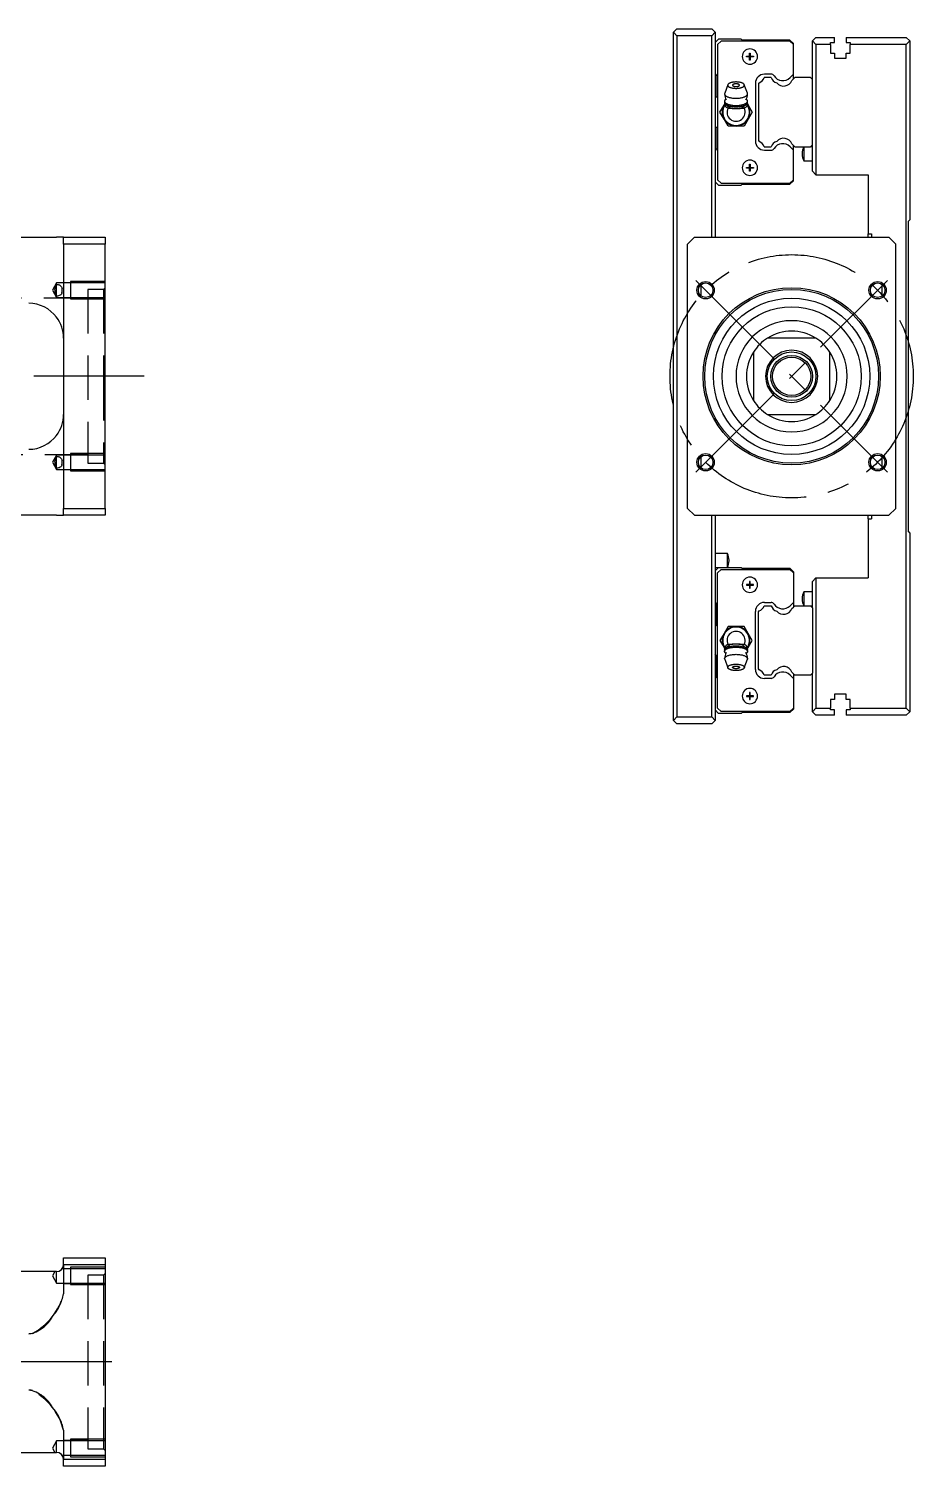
# Model space of a CAD drawing. Extents: x -13 to 750, y -349 to 120.
# Drawn here: x 495.5 to 750, y -313.6 to 100 of the extents above; entities that cross this region are included whole.
import ezdxf

# ---------------------------------------------------------------- set-up
doc = ezdxf.new("R2010")
doc.units = 0
doc.linetypes.add('CENTER', pattern=[50.8, 31.75, -6.35, 6.35, -6.35])
doc.linetypes.add('DASHED', pattern=[19.05, 12.7, -6.35])
doc.layers.get('0').update_dxf_attribs({"linetype": 'CONTINUOUS'})
doc.layers.add('CENTER', color=1, linetype='CENTER')

msp = doc.modelspace()

# ---------------------------------------------------------------- linework, layer by layer
at = {"color": 7, "linetype": 'CONTINUOUS'}
for p, q in [((682.05, 100), (681.05, 99)), ((682.05, 100), (692.05, 100)), ((693.05, 99), (692.05, 100)), ((681.05, 99), (682.05, 98)), ((681.05, -99), (681.05, 99)), ((692.05, 98), (682.05, 98)), ((682.05, 98), (682.05, -98)), ((692.05, 98), (693.05, 99)), ((692.05, 40), (692.05, 98)), ((693.05, 99), (693.05, 40)), ((694.05, 97), (693.05, 96)), ((694.75, 96.45), (693.75, 95.45)), ((693.75, 95.45), (693.75, 56.55)), ((700.55, 97), (694.05, 97)), ((714.55, 96.45), (694.75, 96.45)), ((700.8, 96.75), (700.55, 97)), ((714.55, 96.75), (700.8, 96.75)), ((715.55, 95.75), (714.55, 96.75)), ((715.55, 95.45), (714.55, 96.45)), ((715.55, 95.45), (715.55, 95.75)), ((715.55, 86.92), (715.55, 95.45)), ((721.05, 96.5), (722.05, 97.5)), ((721.05, 85.4), (721.05, 96.5)), ((722.05, 95.5), (721.05, 96.5)), ((722.05, 97.5), (727.35, 97.5)), ((726.2, 95.5), (722.05, 95.5)), ((722.05, 95.5), (722.05, 58)), ((726.2, 96), (727.35, 96)), ((726.2, 95.5), (726.2, 96)), ((726.2, 95.5), (726.2, 93)), ((727.35, 96), (727.35, 97.5)), ((730.75, 97.5), (748.05, 97.5)), ((730.75, 97.5), (730.75, 96)), ((730.75, 96), (731.9, 96)), ((731.9, 96), (731.9, 95.5)), ((731.9, 93), (731.9, 95.5)), ((748.05, 95.5), (731.9, 95.5)), ((748.05, 97.5), (749.05, 96.5)), ((749.05, 96.5), (748.05, 95.5)), ((748.05, -95.5), (748.05, 95.5)), ((749.05, 96.5), (749.05, 45)), ((702.05, 91.9), (702.05, 92.1)), ((702.05, 92.1), (702.95, 92.1)), ((702.95, 91.9), (702.05, 91.9)), ((702.95, 92.1), (702.95, 93)), ((702.95, 93), (703.15, 93)), ((702.95, 92.1), (703.05, 92)), ((702.95, 91.9), (703.05, 92)), ((702.95, 91), (702.95, 91.9)), ((703.15, 91), (702.95, 91)), ((703.15, 92.1), (703.05, 92)), ((703.15, 91.9), (703.05, 92)), ((703.15, 93), (703.15, 92.1)), ((703.15, 92.1), (704.05, 92.1)), ((704.05, 91.9), (703.15, 91.9)), ((703.15, 91.9), (703.15, 91)), ((704.05, 92.1), (704.05, 91.9)), ((726.2, 93), (727.35, 93)), ((727.35, 93), (727.35, 91.5)), ((727.35, 91.5), (730.75, 91.5)), ((730.75, 93), (731.9, 93)), ((730.75, 91.5), (730.75, 93)), ((693.05, 87), (693.55, 86.5)), ((709.13, 86.93), (707.22, 86.93)), ((715.55, 86.92), (714.59, 85.95)), ((715.55, 85.6), (715.55, 86.92)), ((693.55, 86.5), (693.55, 80.5)), ((696.67, 83.89), (695.78, 81.44)), ((696.67, 83.89), (696.65, 83.81)), ((696.65, 83.81), (696.65, 83.73)), ((696.65, 83.73), (696.67, 83.65)), ((696.7, 83.95), (696.67, 83.89)), ((696.67, 83.65), (696.7, 83.58)), ((696.74, 84.02), (696.7, 83.95)), ((696.7, 83.58), (696.75, 83.5)), ((696.8, 84.08), (696.74, 84.02)), ((696.75, 83.5), (696.82, 83.42)), ((696.86, 84.14), (696.8, 84.08)), ((696.82, 83.42), (696.9, 83.35)), ((696.94, 84.2), (696.86, 84.14)), ((696.9, 83.35), (697, 83.28)), ((697.03, 84.25), (696.94, 84.2)), ((697, 83.28), (697.11, 83.22)), ((697.12, 84.31), (697.03, 84.25)), ((697.11, 83.22), (697.24, 83.16)), ((697.23, 84.36), (697.12, 84.31)), ((697.35, 84.41), (697.23, 84.36)), ((697.24, 83.16), (697.38, 83.1)), ((697.47, 84.45), (697.35, 84.41)), ((697.38, 83.1), (697.53, 83.05)), ((697.61, 84.49), (697.47, 84.45)), ((697.53, 83.05), (697.7, 83)), ((697.75, 84.53), (697.61, 84.49)), ((697.7, 83), (697.87, 82.96)), ((697.9, 84.57), (697.75, 84.53)), ((697.87, 82.96), (698.06, 82.92)), ((698.05, 84.6), (697.9, 84.57)), ((698.21, 84.62), (698.05, 84.6)), ((698.07, 83.83), (698.05, 83.79)), ((698.05, 83.79), (698.05, 83.76)), ((698.05, 83.76), (698.05, 83.73)), ((698.05, 83.73), (698.07, 83.69)), ((698.06, 82.92), (698.25, 82.9)), ((698.08, 83.86), (698.07, 83.83)), ((698.07, 83.69), (698.08, 83.66)), ((698.11, 83.89), (698.08, 83.86)), ((698.08, 83.66), (698.11, 83.63)), ((698.14, 83.92), (698.11, 83.89)), ((698.11, 83.63), (698.14, 83.6)), ((698.18, 83.95), (698.14, 83.92)), ((698.14, 83.6), (698.18, 83.57)), ((698.23, 83.98), (698.18, 83.95)), ((698.18, 83.57), (698.23, 83.54)), ((698.37, 84.64), (698.21, 84.62)), ((698.28, 84.01), (698.23, 83.98)), ((698.23, 83.54), (698.28, 83.51)), ((698.25, 82.9), (698.44, 82.87)), ((698.34, 84.03), (698.28, 84.01)), ((698.28, 83.51), (698.34, 83.49)), ((698.41, 84.05), (698.34, 84.03)), ((698.34, 83.49), (698.41, 83.47)), ((698.54, 84.66), (698.37, 84.64)), ((698.48, 84.07), (698.41, 84.05)), ((698.41, 83.47), (698.48, 83.45)), ((698.44, 82.87), (698.64, 82.86)), ((698.55, 84.09), (698.48, 84.07)), ((698.48, 83.45), (698.55, 83.43)), ((698.71, 84.67), (698.54, 84.66)), ((698.63, 84.11), (698.55, 84.09)), ((698.55, 83.43), (698.63, 83.41)), ((698.71, 84.12), (698.63, 84.11)), ((698.63, 83.41), (698.71, 83.4)), ((698.64, 82.86), (698.85, 82.85)), ((698.88, 84.68), (698.71, 84.67)), ((698.79, 84.13), (698.71, 84.12)), ((698.71, 83.4), (698.79, 83.39)), ((698.88, 84.14), (698.79, 84.13)), ((698.79, 83.39), (698.88, 83.38)), ((698.85, 82.85), (699.05, 82.84)), ((699.05, 84.68), (698.88, 84.68)), ((698.96, 84.14), (698.88, 84.14)), ((698.88, 83.38), (698.96, 83.38)), ((699.05, 84.14), (698.96, 84.14)), ((698.96, 83.38), (699.05, 83.38)), ((699.22, 84.68), (699.05, 84.68)), ((699.14, 84.14), (699.05, 84.14)), ((699.05, 83.38), (699.14, 83.38)), ((699.05, 82.84), (699.25, 82.85)), ((699.22, 84.14), (699.14, 84.14)), ((699.14, 83.38), (699.22, 83.38)), ((699.39, 84.67), (699.22, 84.68)), ((699.31, 84.13), (699.22, 84.14)), ((699.22, 83.38), (699.31, 83.39)), ((699.25, 82.85), (699.46, 82.86)), ((699.39, 84.12), (699.31, 84.13)), ((699.31, 83.39), (699.39, 83.4)), ((699.56, 84.66), (699.39, 84.67)), ((699.47, 84.11), (699.39, 84.12)), ((699.39, 83.4), (699.47, 83.41)), ((699.46, 82.86), (699.66, 82.87)), ((699.55, 84.09), (699.47, 84.11)), ((699.47, 83.41), (699.55, 83.43)), ((699.62, 84.07), (699.55, 84.09)), ((699.55, 83.43), (699.62, 83.45)), ((699.73, 84.64), (699.56, 84.66)), ((699.69, 84.05), (699.62, 84.07)), ((699.62, 83.45), (699.69, 83.47)), ((699.66, 82.87), (699.85, 82.9)), ((699.76, 84.03), (699.69, 84.05)), ((699.69, 83.47), (699.76, 83.49)), ((699.89, 84.62), (699.73, 84.64)), ((699.82, 84.01), (699.76, 84.03)), ((699.76, 83.49), (699.82, 83.51)), ((699.87, 83.98), (699.82, 84.01)), ((699.82, 83.51), (699.87, 83.54)), ((699.85, 82.9), (700.04, 82.92)), ((699.92, 83.95), (699.87, 83.98)), ((699.87, 83.54), (699.92, 83.57)), ((700.05, 84.6), (699.89, 84.62)), ((699.96, 83.92), (699.92, 83.95)), ((699.92, 83.57), (699.96, 83.6)), ((699.99, 83.89), (699.96, 83.92)), ((699.96, 83.6), (699.99, 83.63)), ((700.02, 83.86), (699.99, 83.89)), ((699.99, 83.63), (700.02, 83.66)), ((700.03, 83.83), (700.02, 83.86)), ((700.02, 83.66), (700.03, 83.69)), ((700.05, 83.79), (700.03, 83.83)), ((700.03, 83.69), (700.05, 83.73)), ((700.04, 82.92), (700.23, 82.96)), ((700.2, 84.57), (700.05, 84.6)), ((700.05, 83.76), (700.05, 83.79)), ((700.05, 83.73), (700.05, 83.76)), ((700.35, 84.53), (700.2, 84.57)), ((700.23, 82.96), (700.4, 83)), ((700.49, 84.49), (700.35, 84.53)), ((700.4, 83), (700.57, 83.05)), ((700.63, 84.45), (700.49, 84.49)), ((700.57, 83.05), (700.72, 83.1)), ((700.75, 84.41), (700.63, 84.45)), ((700.72, 83.1), (700.86, 83.16)), ((700.87, 84.36), (700.75, 84.41)), ((700.86, 83.16), (700.99, 83.22)), ((700.98, 84.31), (700.87, 84.36)), ((701.07, 84.25), (700.98, 84.31)), ((700.99, 83.22), (701.1, 83.28)), ((701.16, 84.2), (701.07, 84.25)), ((701.1, 83.28), (701.2, 83.35)), ((701.24, 84.14), (701.16, 84.2)), ((701.2, 83.35), (701.28, 83.42)), ((701.3, 84.08), (701.24, 84.14)), ((701.28, 83.42), (701.35, 83.5)), ((701.36, 84.02), (701.3, 84.08)), ((701.35, 83.5), (701.4, 83.58)), ((701.4, 83.95), (701.36, 84.02)), ((701.43, 83.89), (701.4, 83.95)), ((701.4, 83.58), (701.43, 83.65)), ((701.45, 83.81), (701.43, 83.89)), ((702.32, 81.44), (701.43, 83.89)), ((701.43, 83.65), (701.45, 83.73)), ((701.45, 83.73), (701.45, 83.81)), ((704.62, 84.33), (704.62, 67.67)), ((705.71, 84.48), (705.55, 84.2)), ((705.55, 84.2), (705.55, 67.8)), ((709.19, 86), (707.11, 86)), ((715.95, 86), (715.1, 85.15)), ((720.45, 86), (715.95, 86)), ((721.05, 85.4), (720.45, 86)), ((721.05, 66.6), (721.05, 85.4)), ((693.55, 80.5), (693.05, 80)), ((695.78, 81.44), (695.75, 81.27)), ((695.75, 81.27), (695.76, 81.17)), ((695.77, 79.33), (695.75, 79.26)), ((695.75, 79.26), (695.75, 79.19)), ((695.75, 79.19), (695.76, 79.09)), ((695.75, 79.19), (695.75, 78.82)), ((695.75, 78.82), (695.75, 78.75)), ((695.75, 78.75), (695.77, 78.69)), ((695.76, 81.17), (695.79, 81.07)), ((695.76, 79.09), (695.79, 78.99)), ((695.79, 79.39), (695.77, 79.33)), ((695.77, 78.69), (695.79, 78.62)), ((695.79, 81.07), (695.84, 80.97)), ((695.82, 79.46), (695.79, 79.39)), ((695.79, 78.99), (695.84, 78.9)), ((695.79, 78.62), (695.82, 78.55)), ((695.87, 79.52), (695.82, 79.46)), ((695.84, 80.97), (695.91, 80.88)), ((695.84, 78.9), (695.91, 78.8)), ((695.92, 79.59), (695.87, 79.52)), ((695.91, 80.88), (696, 80.78)), ((695.91, 78.8), (696, 78.71)), ((695.98, 79.65), (695.92, 79.59)), ((696.05, 79.71), (695.98, 79.65)), ((696, 80.78), (696.11, 80.69)), ((696, 78.71), (696.11, 78.62)), ((696.11, 79.77), (696.05, 79.71)), ((696.11, 80.69), (696.24, 80.61)), ((696.11, 78.62), (696.24, 78.53)), ((696.24, 80.61), (696.38, 80.52)), ((696.38, 80.52), (696.54, 80.45)), ((696.54, 80.45), (696.72, 80.37)), ((696.72, 80.37), (696.91, 80.31)), ((696.91, 80.31), (697.11, 80.24)), ((697.11, 80.24), (697.33, 80.19)), ((697.33, 80.19), (697.55, 80.14)), ((697.55, 80.14), (697.79, 80.1)), ((697.79, 80.1), (698.03, 80.07)), ((698.03, 80.07), (698.28, 80.04)), ((698.28, 80.04), (698.53, 80.02)), ((698.53, 80.02), (698.79, 80.01)), ((698.79, 80.01), (699.05, 80)), ((699.05, 80), (699.31, 80.01)), ((699.31, 80.01), (699.57, 80.02)), ((699.57, 80.02), (699.82, 80.04)), ((699.82, 80.04), (700.07, 80.07)), ((700.07, 80.07), (700.31, 80.1)), ((700.31, 80.1), (700.55, 80.14)), ((700.55, 80.14), (700.77, 80.19)), ((700.77, 80.19), (700.99, 80.24)), ((700.99, 80.24), (701.19, 80.31)), ((701.19, 80.31), (701.38, 80.37)), ((701.38, 80.37), (701.56, 80.45)), ((701.56, 80.45), (701.72, 80.52)), ((701.72, 80.52), (701.86, 80.61)), ((701.86, 80.61), (701.99, 80.69)), ((701.86, 78.53), (701.99, 78.62)), ((701.99, 80.69), (702.1, 80.78)), ((702.05, 79.71), (701.99, 79.77)), ((701.99, 78.62), (702.1, 78.71)), ((702.12, 79.65), (702.05, 79.71)), ((702.1, 80.78), (702.19, 80.88)), ((702.1, 78.71), (702.19, 78.8)), ((702.18, 79.59), (702.12, 79.65)), ((702.23, 79.52), (702.18, 79.59)), ((702.19, 80.88), (702.26, 80.97)), ((702.19, 78.8), (702.26, 78.9)), ((702.28, 79.46), (702.23, 79.52)), ((702.26, 80.97), (702.31, 81.07)), ((702.26, 78.9), (702.31, 78.99)), ((702.31, 79.39), (702.28, 79.46)), ((702.28, 78.55), (702.31, 78.62)), ((702.31, 81.07), (702.34, 81.17)), ((702.33, 79.33), (702.31, 79.39)), ((702.31, 78.99), (702.34, 79.09)), ((702.31, 78.62), (702.33, 78.69)), ((702.35, 81.27), (702.32, 81.44)), ((702.35, 79.26), (702.33, 79.33)), ((702.33, 78.69), (702.35, 78.75)), ((702.34, 81.17), (702.35, 81.27)), ((702.34, 79.09), (702.35, 79.19)), ((702.35, 79.19), (702.35, 79.26)), ((702.35, 78.82), (702.35, 79.19)), ((702.35, 78.75), (702.35, 78.82)), ((694.43, 76), (695.59, 78)), ((695.59, 74), (694.43, 76)), ((695.59, 78), (695.87, 78.49)), ((695.82, 78.55), (695.87, 78.49)), ((695.87, 78.49), (695.92, 78.42)), ((695.92, 78.42), (695.98, 78.36)), ((695.96, 77.98), (695.97, 78.05)), ((695.96, 77.91), (695.96, 77.98)), ((695.97, 77.84), (695.96, 77.91)), ((695.97, 78.05), (695.99, 78.12)), ((695.98, 77.78), (695.97, 77.84)), ((695.98, 78.36), (696.05, 78.3)), ((695.99, 77.72), (695.98, 77.78)), ((695.99, 78.12), (696.01, 78.2)), ((696.02, 77.66), (695.99, 77.72)), ((696.01, 78.2), (696.04, 78.27)), ((696.05, 77.61), (696.02, 77.66)), ((696.04, 78.27), (696.05, 78.29)), ((696.05, 78.3), (696.17, 78.21)), ((696.05, 78.3), (697.04, 77.46)), ((696.08, 77.55), (696.05, 77.61)), ((696.13, 77.5), (696.08, 77.55)), ((696.17, 77.46), (696.13, 77.5)), ((696.17, 78.21), (696.31, 78.12)), ((696.23, 77.41), (696.17, 77.46)), ((696.29, 77.36), (696.23, 77.41)), ((696.24, 78.53), (696.38, 78.45)), ((696.37, 77.32), (696.29, 77.36)), ((696.31, 78.12), (696.47, 78.03)), ((696.45, 77.28), (696.37, 77.32)), ((696.38, 78.45), (696.54, 78.37)), ((696.54, 77.24), (696.45, 77.28)), ((696.47, 78.03), (696.64, 77.96)), ((696.54, 78.37), (696.72, 78.3)), ((696.64, 77.21), (696.54, 77.24)), ((696.64, 77.96), (696.84, 77.88)), ((696.73, 77.18), (696.64, 77.21)), ((696.72, 78.3), (696.91, 78.23)), ((696.84, 77.88), (697.04, 77.82)), ((696.91, 78.23), (697.11, 78.17)), ((697.04, 77.82), (697.26, 77.76)), ((697.21, 77.35), (697.04, 77.46)), ((697.11, 78.17), (697.33, 78.11)), ((697.41, 77.27), (697.21, 77.35)), ((697.26, 77.76), (697.5, 77.71)), ((697.33, 78.11), (697.55, 78.07)), ((697.5, 77.71), (697.74, 77.66)), ((697.55, 78.07), (697.79, 78.02)), ((697.74, 77.66), (697.99, 77.63)), ((697.79, 78.02), (698.03, 77.99)), ((697.99, 77.63), (698.25, 77.6)), ((698.03, 77.99), (698.28, 77.96)), ((698.25, 77.6), (698.51, 77.58)), ((698.28, 77.96), (698.53, 77.94)), ((698.51, 77.58), (698.78, 77.56)), ((698.53, 77.94), (698.79, 77.93)), ((698.78, 77.56), (699.05, 77.56)), ((698.79, 77.93), (699.05, 77.93)), ((699.05, 77.93), (699.31, 77.93)), ((699.05, 77.56), (699.32, 77.56)), ((699.31, 77.93), (699.57, 77.94)), ((699.32, 77.56), (699.59, 77.58)), ((699.57, 77.94), (699.82, 77.96)), ((699.59, 77.58), (699.85, 77.6)), ((699.82, 77.96), (700.07, 77.99)), ((699.85, 77.6), (700.11, 77.63)), ((700.07, 77.99), (700.31, 78.02)), ((700.11, 77.63), (700.36, 77.66)), ((700.31, 78.02), (700.55, 78.07)), ((700.36, 77.66), (700.6, 77.71)), ((700.55, 78.07), (700.77, 78.11)), ((700.6, 77.71), (700.84, 77.76)), ((700.83, 77.32), (700.62, 77.25)), ((700.77, 78.11), (700.99, 78.17)), ((701.06, 77.46), (700.83, 77.32)), ((700.84, 77.76), (701.06, 77.82)), ((700.99, 78.17), (701.19, 78.23)), ((701.06, 77.46), (702.05, 78.3)), ((701.06, 77.82), (701.26, 77.88)), ((701.19, 78.23), (701.38, 78.3)), ((701.26, 77.88), (701.46, 77.96)), ((701.46, 77.21), (701.37, 77.18)), ((701.38, 78.3), (701.56, 78.37)), ((701.46, 77.96), (701.63, 78.03)), ((701.56, 77.24), (701.46, 77.21)), ((701.56, 78.37), (701.72, 78.45)), ((701.65, 77.28), (701.56, 77.24)), ((701.63, 78.03), (701.79, 78.12)), ((701.73, 77.32), (701.65, 77.28)), ((701.72, 78.45), (701.86, 78.53)), ((701.8, 77.36), (701.73, 77.32)), ((701.79, 78.12), (701.93, 78.21)), ((701.87, 77.41), (701.8, 77.36)), ((701.93, 77.46), (701.87, 77.41)), ((701.93, 78.21), (702.05, 78.3)), ((701.97, 77.5), (701.93, 77.46)), ((702.02, 77.55), (701.97, 77.5)), ((702.05, 77.61), (702.02, 77.55)), ((702.05, 78.3), (702.12, 78.36)), ((702.05, 78.29), (702.06, 78.27)), ((702.08, 77.66), (702.05, 77.61)), ((702.06, 78.27), (702.09, 78.2)), ((702.11, 77.72), (702.08, 77.66)), ((702.09, 78.2), (702.11, 78.12)), ((702.11, 78.12), (702.13, 78.05)), ((702.12, 77.78), (702.11, 77.72)), ((702.12, 78.36), (702.18, 78.42)), ((702.13, 77.84), (702.12, 77.78)), ((702.13, 78.05), (702.14, 77.98)), ((702.14, 77.91), (702.13, 77.84)), ((702.14, 77.98), (702.14, 77.91)), ((702.18, 78.42), (702.23, 78.49)), ((702.23, 78.49), (702.28, 78.55)), ((702.23, 78.49), (702.51, 78)), ((702.51, 78), (703.67, 76)), ((703.67, 76), (702.51, 74)), ((693.05, 72), (693.55, 71.5)), ((693.55, 71.5), (693.55, 65.5)), ((696.74, 72), (695.59, 74)), ((699.05, 72), (696.74, 72)), ((701.36, 72), (699.05, 72)), ((702.51, 74), (701.36, 72)), ((705.55, 67.8), (705.71, 67.52)), ((715.1, 66.85), (715.55, 66.4)), ((715.55, 66.4), (715.95, 66)), ((715.55, 65.08), (715.55, 66.4)), ((720.45, 66), (721.05, 66.6)), ((721.05, 59), (721.05, 66.6)), ((693.55, 65.5), (693.05, 65)), ((707.11, 66), (709.19, 66)), ((707.22, 65.07), (709.13, 65.07)), ((714.59, 66.05), (715.55, 65.08)), ((715.55, 56.55), (715.55, 65.08)), ((715.95, 66), (720.45, 66)), ((718.05, 64.06), (718.05, 63.94)), ((718.55, 66), (718.55, 62)), ((721.05, 66), (720.45, 66)), ((702.05, 59.9), (702.05, 60.1)), ((702.05, 60.1), (702.95, 60.1)), ((702.95, 59.9), (702.05, 59.9)), ((702.95, 60.1), (702.95, 61)), ((702.95, 61), (703.15, 61)), ((702.95, 60.1), (703.05, 60)), ((702.95, 59.9), (703.05, 60)), ((702.95, 59), (702.95, 59.9)), ((703.15, 59), (702.95, 59)), ((703.15, 60.1), (703.05, 60)), ((703.15, 59.9), (703.05, 60)), ((703.15, 61), (703.15, 60.1)), ((703.15, 60.1), (704.05, 60.1)), ((703.15, 59.9), (703.15, 59)), ((704.05, 59.9), (703.15, 59.9)), ((704.05, 60.1), (704.05, 59.9)), ((718.55, 62), (721.05, 62)), ((721.05, 59), (722.05, 58)), ((722.05, 58), (737.05, 58)), ((737.05, 58), (737.05, 41)), ((693.05, 56), (694.05, 55)), ((693.75, 56.55), (694.75, 55.55)), ((694.05, 55), (700.55, 55)), ((694.75, 55.55), (714.55, 55.55)), ((700.55, 55), (700.8, 55.25)), ((700.8, 55.25), (714.55, 55.25)), ((714.55, 55.55), (715.55, 56.55)), ((714.55, 55.25), (715.55, 56.25)), ((715.55, 56.25), (715.55, 56.55)), ((748.55, 44.5), (749.05, 45)), ((748.55, 44.5), (748.55, -44.5)), ((470, 40), (503.5, 40)), ((505.5, 40), (503.5, 40)), ((505.5, 38), (505.5, 40)), ((505.5, 40), (517.5, 40)), ((505.5, 38), (505.5, -38)), ((517.5, 38), (505.5, 38)), ((517.5, 40), (517.5, 38)), ((517.5, -38), (517.5, 38)), ((687.05, 40), (685.05, 38)), ((685.05, -38), (685.05, 38)), ((687.05, 40), (743.05, 40)), ((737.05, 40), (737.05, 41)), ((737.05, 41), (738.05, 41)), ((738.05, 41), (738.05, 40)), ((745.05, 38), (743.05, 40)), ((745.05, -38), (745.05, 38)), ((503.02, 24.91), (503.06, 25.23)), ((503.06, 25.23), (503.16, 25.61)), ((503.16, 25.61), (503.3, 25.99)), ((503.3, 25.99), (503.5, 26.44)), ((503.5, 26.44), (503.72, 26.43)), ((503.5, 23.06), (503.5, 26.44)), ((503.72, 26.43), (503.94, 26.4)), ((503.94, 26.4), (504.15, 26.35)), ((504.15, 26.35), (504.35, 26.28)), ((504.35, 26.28), (504.58, 26.14)), ((504.58, 26.14), (504.77, 25.97)), ((504.77, 25.97), (504.91, 25.77)), ((504.91, 25.77), (505.02, 25.53)), ((505.02, 25.53), (505.08, 25.3)), ((689.05, 23.06), (689.05, 26.44)), ((741.05, 26.44), (741.05, 23.06)), ((503.58, 23.06), (503.5, 23.06)), ((503.82, 23.08), (503.58, 23.06)), ((504.04, 23.12), (503.82, 23.08)), ((504.29, 23.2), (504.04, 23.12)), ((504.52, 23.31), (504.29, 23.2)), ((504.72, 23.48), (504.52, 23.31)), ((504.88, 23.67), (504.72, 23.48)), ((504.99, 23.9), (504.88, 23.67)), ((505.06, 24.11), (504.99, 23.9)), ((721.98, 11), (708.12, 11)), ((704.05, 6.93), (704.05, -6.93)), ((726.05, -6.93), (726.05, 6.93)), ((708.12, -11), (721.98, -11)), ((503.02, -24.59), (503.06, -24.27)), ((503.06, -24.27), (503.16, -23.89)), ((503.16, -23.89), (503.3, -23.51)), ((503.3, -23.51), (503.5, -23.06)), ((503.5, -23.06), (503.72, -23.07)), ((503.5, -26.44), (503.5, -23.06)), ((503.72, -23.07), (503.94, -23.1)), ((503.94, -23.1), (504.15, -23.15)), ((504.15, -23.15), (504.35, -23.22)), ((504.35, -23.22), (504.58, -23.35)), ((504.58, -23.35), (504.77, -23.53)), ((504.77, -23.53), (504.91, -23.73)), ((504.91, -23.73), (505.02, -23.96)), ((505.02, -23.96), (505.08, -24.2)), ((689.05, -26.44), (689.05, -23.06)), ((741.05, -23.06), (741.05, -26.44)), ((503.58, -26.43), (503.5, -26.44)), ((503.82, -26.42), (503.58, -26.43)), ((504.04, -26.38), (503.82, -26.42)), ((504.29, -26.3), (504.04, -26.38)), ((504.52, -26.18), (504.29, -26.3)), ((504.72, -26.02), (504.52, -26.18)), ((504.88, -25.83), (504.72, -26.02)), ((504.99, -25.6), (504.88, -25.83)), ((505.06, -25.39), (504.99, -25.6)), ((503.5, -40), (470, -40)), ((503.5, -40), (505.5, -40)), ((505.5, -40), (505.5, -38)), ((505.5, -38), (517.5, -38)), ((517.5, -40), (505.5, -40)), ((517.5, -38), (517.5, -40)), ((685.05, -38), (687.05, -40)), ((687.05, -40), (743.05, -40)), ((692.05, -98), (692.05, -40)), ((693.05, -40), (693.05, -99)), ((737.05, -41), (737.05, -40)), ((737.05, -41), (737.05, -58)), ((737.05, -41), (738.05, -41)), ((738.05, -40), (738.05, -41)), ((743.05, -40), (745.05, -38)), ((749.05, -45), (748.55, -44.5)), ((749.05, -45), (749.05, -96.5)), ((696.55, -51), (693.05, -51)), ((696.55, -53), (696.55, -51)), ((696.55, -55), (696.55, -53)), ((697.05, -53.06), (697.05, -52.94)), ((693.05, -55), (694.05, -55)), ((693.05, -56), (694.05, -55)), ((693.75, -56.55), (694.75, -55.55)), ((693.75, -95.45), (693.75, -56.55)), ((694.05, -55), (700.55, -55)), ((694.75, -55.55), (714.55, -55.55)), ((700.55, -55), (700.8, -55.25)), ((700.8, -55.25), (714.55, -55.25)), ((714.55, -55.25), (715.55, -56.25)), ((714.55, -55.55), (715.55, -56.55)), ((715.55, -56.25), (715.55, -56.55)), ((715.55, -56.55), (715.55, -65.08)), ((702.95, -59.9), (702.05, -59.9)), ((702.05, -59.9), (702.05, -60.1)), ((702.05, -60.1), (702.95, -60.1)), ((702.95, -59), (702.95, -59.9)), ((703.15, -59), (702.95, -59)), ((702.95, -59.9), (703.05, -60)), ((702.95, -60.1), (703.05, -60)), ((702.95, -60.1), (702.95, -61)), ((702.95, -61), (703.15, -61)), ((703.15, -59.9), (703.05, -60)), ((703.15, -60.1), (703.05, -60)), ((703.15, -59.9), (703.15, -59)), ((704.05, -59.9), (703.15, -59.9)), ((703.15, -60.1), (704.05, -60.1)), ((703.15, -61), (703.15, -60.1)), ((704.05, -60.1), (704.05, -59.9)), ((721.05, -62), (718.55, -62)), ((718.55, -62), (718.55, -66)), ((722.05, -58), (721.05, -59)), ((721.05, -66.6), (721.05, -59)), ((722.05, -58), (737.05, -58)), ((722.05, -58), (722.05, -95.5)), ((693.55, -65.5), (693.05, -65)), ((693.55, -71.5), (693.55, -65.5)), ((707.11, -66), (709.19, -66)), ((707.22, -65.07), (709.13, -65.07)), ((714.59, -66.05), (715.55, -65.08)), ((715.55, -65.08), (715.55, -66.4)), ((715.55, -66.4), (715.95, -66)), ((715.95, -66), (720.45, -66)), ((718.05, -63.94), (718.05, -64.06)), ((720.45, -66), (721.05, -66)), ((720.45, -66), (721.05, -66.6)), ((704.62, -84.33), (704.62, -67.67)), ((705.55, -67.8), (705.71, -67.52)), ((705.55, -84.2), (705.55, -67.8)), ((715.1, -66.85), (715.55, -66.4)), ((721.05, -66.6), (721.05, -85.4)), ((693.05, -72), (693.55, -71.5)), ((695.59, -74), (694.43, -76)), ((696.74, -72), (695.59, -74)), ((699.05, -72), (696.74, -72)), ((701.36, -72), (699.05, -72)), ((702.51, -74), (701.36, -72)), ((703.67, -76), (702.51, -74)), ((694.43, -76), (695.59, -78)), ((695.59, -78), (695.87, -78.49)), ((695.79, -78.62), (695.82, -78.55)), ((695.82, -78.55), (695.87, -78.49)), ((695.87, -78.49), (695.92, -78.42)), ((695.92, -78.42), (695.98, -78.36)), ((695.97, -77.85), (695.96, -77.91)), ((695.96, -77.91), (695.96, -77.98)), ((695.96, -77.98), (695.97, -78.05)), ((695.98, -77.78), (695.97, -77.85)), ((695.97, -78.05), (695.99, -78.12)), ((695.99, -77.72), (695.98, -77.78)), ((695.98, -78.36), (696.05, -78.3)), ((696.02, -77.66), (695.99, -77.72)), ((695.99, -78.12), (696.01, -78.2)), ((696.01, -78.2), (696.04, -78.27)), ((696.05, -77.61), (696.02, -77.66)), ((696.04, -78.27), (696.05, -78.29)), ((697.04, -77.46), (696.05, -78.3)), ((696.08, -77.55), (696.05, -77.61)), ((696.05, -78.3), (696.17, -78.21)), ((696.12, -77.5), (696.08, -77.55)), ((696.11, -78.62), (696.24, -78.53)), ((696.17, -77.46), (696.12, -77.5)), ((696.23, -77.41), (696.17, -77.46)), ((696.17, -78.21), (696.31, -78.12)), ((696.29, -77.36), (696.23, -77.41)), ((696.24, -78.53), (696.38, -78.45)), ((696.37, -77.32), (696.29, -77.36)), ((696.31, -78.12), (696.47, -78.03)), ((696.45, -77.28), (696.37, -77.32)), ((696.38, -78.45), (696.54, -78.37)), ((696.54, -77.24), (696.45, -77.28)), ((696.47, -78.03), (696.64, -77.96)), ((696.63, -77.21), (696.54, -77.24)), ((696.54, -78.37), (696.72, -78.3)), ((696.73, -77.18), (696.63, -77.21)), ((696.64, -77.96), (696.84, -77.88)), ((696.72, -78.3), (696.91, -78.23)), ((696.84, -77.88), (697.04, -77.82)), ((696.91, -78.23), (697.11, -78.17)), ((697.16, -77.38), (697.04, -77.46)), ((697.04, -77.82), (697.26, -77.76)), ((697.11, -78.17), (697.33, -78.11)), ((697.35, -77.29), (697.16, -77.38)), ((697.26, -77.76), (697.5, -77.71)), ((697.33, -78.11), (697.55, -78.07)), ((697.5, -77.71), (697.74, -77.66)), ((697.55, -78.07), (697.79, -78.02)), ((697.74, -77.66), (697.99, -77.63)), ((697.79, -78.02), (698.03, -77.99)), ((697.99, -77.63), (698.25, -77.6)), ((698.03, -77.99), (698.28, -77.96)), ((698.25, -77.6), (698.51, -77.58)), ((698.28, -77.96), (698.53, -77.94)), ((698.51, -77.58), (698.78, -77.56)), ((698.53, -77.94), (698.79, -77.93)), ((698.78, -77.56), (699.05, -77.56)), ((698.79, -77.93), (699.05, -77.93)), ((699.05, -77.56), (699.32, -77.56)), ((699.05, -77.93), (699.31, -77.93)), ((699.31, -77.93), (699.57, -77.94)), ((699.32, -77.56), (699.59, -77.58)), ((699.57, -77.94), (699.82, -77.96)), ((699.59, -77.58), (699.85, -77.6)), ((699.82, -77.96), (700.07, -77.99)), ((699.85, -77.6), (700.11, -77.63)), ((700.07, -77.99), (700.31, -78.02)), ((700.11, -77.63), (700.36, -77.66)), ((700.31, -78.02), (700.55, -78.07)), ((700.36, -77.66), (700.6, -77.71)), ((700.55, -78.07), (700.77, -78.11)), ((700.6, -77.71), (700.84, -77.76)), ((700.88, -77.34), (700.65, -77.26)), ((700.77, -78.11), (700.99, -78.17)), ((700.84, -77.76), (701.06, -77.82)), ((701.06, -77.46), (700.88, -77.34)), ((700.99, -78.17), (701.19, -78.23)), ((702.05, -78.3), (701.06, -77.46)), ((701.06, -77.82), (701.26, -77.88)), ((701.19, -78.23), (701.38, -78.3)), ((701.26, -77.88), (701.46, -77.96)), ((701.47, -77.21), (701.37, -77.18)), ((701.38, -78.3), (701.56, -78.37)), ((701.46, -77.96), (701.63, -78.03)), ((701.56, -77.24), (701.47, -77.21)), ((701.65, -77.28), (701.56, -77.24)), ((701.56, -78.37), (701.72, -78.45)), ((701.63, -78.03), (701.79, -78.12)), ((701.73, -77.32), (701.65, -77.28)), ((701.72, -78.45), (701.86, -78.53)), ((701.81, -77.36), (701.73, -77.32)), ((701.79, -78.12), (701.93, -78.21)), ((701.87, -77.41), (701.81, -77.36)), ((701.86, -78.53), (701.99, -78.62)), ((701.93, -77.46), (701.87, -77.41)), ((701.97, -77.5), (701.93, -77.46)), ((701.93, -78.21), (702.05, -78.3)), ((702.02, -77.55), (701.97, -77.5)), ((702.05, -77.61), (702.02, -77.55)), ((702.08, -77.66), (702.05, -77.61)), ((702.05, -78.29), (702.06, -78.27)), ((702.05, -78.3), (702.12, -78.36)), ((702.06, -78.27), (702.09, -78.2)), ((702.11, -77.72), (702.08, -77.66)), ((702.09, -78.2), (702.11, -78.12)), ((702.12, -77.78), (702.11, -77.72)), ((702.11, -78.12), (702.13, -78.05)), ((702.13, -77.84), (702.12, -77.78)), ((702.12, -78.36), (702.18, -78.42)), ((702.14, -77.91), (702.13, -77.84)), ((702.13, -78.05), (702.14, -77.98)), ((702.14, -77.98), (702.14, -77.91)), ((702.18, -78.42), (702.23, -78.49)), ((702.23, -78.49), (702.51, -78)), ((702.23, -78.49), (702.28, -78.55)), ((702.28, -78.55), (702.31, -78.62)), ((702.51, -78), (703.67, -76)), ((693.55, -80.5), (693.05, -80)), ((693.55, -86.5), (693.55, -80.5)), ((695.75, -78.75), (695.77, -78.69)), ((695.75, -78.82), (695.75, -78.75)), ((695.75, -78.82), (695.75, -79.19)), ((695.75, -79.19), (695.76, -79.09)), ((695.75, -79.26), (695.75, -79.19)), ((695.77, -79.33), (695.75, -79.26)), ((695.75, -81.27), (695.76, -81.17)), ((695.78, -81.44), (695.75, -81.27)), ((695.76, -79.09), (695.79, -78.99)), ((695.76, -81.17), (695.79, -81.07)), ((695.77, -78.69), (695.79, -78.62)), ((695.79, -79.39), (695.77, -79.33)), ((695.78, -81.44), (696.67, -83.89)), ((695.79, -78.99), (695.84, -78.9)), ((695.82, -79.46), (695.79, -79.39)), ((695.79, -81.07), (695.84, -80.97)), ((695.87, -79.52), (695.82, -79.46)), ((695.84, -78.9), (695.91, -78.8)), ((695.84, -80.97), (695.91, -80.88)), ((695.92, -79.59), (695.87, -79.52)), ((695.91, -78.8), (696, -78.71)), ((695.91, -80.88), (696, -80.78)), ((695.98, -79.65), (695.92, -79.59)), ((696.05, -79.71), (695.98, -79.65)), ((696, -78.71), (696.11, -78.62)), ((696, -80.78), (696.11, -80.69)), ((696.05, -79.71), (696.11, -79.77)), ((696.11, -80.69), (696.24, -80.61)), ((696.24, -80.61), (696.38, -80.52)), ((696.38, -80.52), (696.54, -80.45)), ((696.54, -80.45), (696.72, -80.37)), ((696.72, -80.37), (696.91, -80.31)), ((696.91, -80.31), (697.11, -80.24)), ((697.11, -80.24), (697.33, -80.19)), ((697.33, -80.19), (697.55, -80.14)), ((697.55, -80.14), (697.79, -80.1)), ((697.79, -80.1), (698.03, -80.07)), ((698.03, -80.07), (698.28, -80.04)), ((698.28, -80.04), (698.53, -80.02)), ((698.53, -80.02), (698.79, -80.01)), ((698.79, -80.01), (699.05, -80)), ((699.05, -80), (699.31, -80.01)), ((699.31, -80.01), (699.57, -80.02)), ((699.57, -80.02), (699.82, -80.04)), ((699.82, -80.04), (700.07, -80.07)), ((700.07, -80.07), (700.31, -80.1)), ((700.31, -80.1), (700.55, -80.14)), ((700.55, -80.14), (700.77, -80.19)), ((700.77, -80.19), (700.99, -80.24)), ((700.99, -80.24), (701.19, -80.31)), ((701.19, -80.31), (701.38, -80.37)), ((701.38, -80.37), (701.56, -80.45)), ((701.43, -83.89), (702.32, -81.44)), ((701.56, -80.45), (701.72, -80.52)), ((701.72, -80.52), (701.86, -80.61)), ((701.86, -80.61), (701.99, -80.69)), ((701.99, -78.62), (702.1, -78.71)), ((701.99, -79.77), (702.05, -79.71)), ((701.99, -80.69), (702.1, -80.78)), ((702.12, -79.65), (702.05, -79.71)), ((702.1, -78.71), (702.19, -78.8)), ((702.1, -80.78), (702.19, -80.88)), ((702.18, -79.59), (702.12, -79.65)), ((702.23, -79.52), (702.18, -79.59)), ((702.19, -78.8), (702.26, -78.9)), ((702.19, -80.88), (702.26, -80.97)), ((702.28, -79.46), (702.23, -79.52)), ((702.26, -78.9), (702.31, -78.99)), ((702.26, -80.97), (702.31, -81.07)), ((702.31, -79.39), (702.28, -79.46)), ((702.31, -78.62), (702.33, -78.69)), ((702.31, -78.99), (702.34, -79.09)), ((702.33, -79.33), (702.31, -79.39)), ((702.31, -81.07), (702.34, -81.17)), ((702.35, -81.3), (702.32, -81.44)), ((702.33, -78.69), (702.35, -78.75)), ((702.35, -79.26), (702.33, -79.33)), ((702.34, -79.09), (702.35, -79.19)), ((702.34, -81.17), (702.35, -81.27)), ((702.35, -78.75), (702.35, -78.82)), ((702.35, -79.19), (702.35, -78.82)), ((702.35, -79.19), (702.35, -79.26)), ((702.35, -81.27), (702.35, -81.3)), ((693.05, -87), (693.55, -86.5)), ((696.65, -83.73), (696.67, -83.65)), ((696.65, -83.81), (696.65, -83.73)), ((696.67, -83.89), (696.65, -83.81)), ((696.67, -83.65), (696.7, -83.58)), ((696.7, -83.95), (696.67, -83.89)), ((696.7, -83.58), (696.75, -83.5)), ((696.74, -84.02), (696.7, -83.95)), ((696.8, -84.08), (696.74, -84.02)), ((696.75, -83.5), (696.82, -83.42)), ((696.86, -84.14), (696.8, -84.08)), ((696.82, -83.42), (696.9, -83.35)), ((696.94, -84.2), (696.86, -84.14)), ((696.9, -83.35), (697, -83.28)), ((697.03, -84.25), (696.94, -84.2)), ((697, -83.28), (697.11, -83.22)), ((697.12, -84.31), (697.03, -84.25)), ((697.11, -83.22), (697.24, -83.16)), ((697.23, -84.36), (697.12, -84.31)), ((697.35, -84.41), (697.23, -84.36)), ((697.24, -83.16), (697.38, -83.1)), ((697.47, -84.45), (697.35, -84.41)), ((697.38, -83.1), (697.53, -83.05)), ((697.61, -84.49), (697.47, -84.45)), ((697.53, -83.05), (697.7, -83)), ((697.75, -84.53), (697.61, -84.49)), ((697.7, -83), (697.87, -82.96)), ((697.9, -84.57), (697.75, -84.53)), ((697.87, -82.96), (698.06, -82.92)), ((698.05, -84.6), (697.9, -84.57)), ((698.05, -83.73), (698.07, -83.69)), ((698.05, -83.76), (698.05, -83.73)), ((698.05, -83.79), (698.05, -83.76)), ((698.07, -83.83), (698.05, -83.79)), ((698.21, -84.62), (698.05, -84.6)), ((698.06, -82.92), (698.25, -82.9)), ((698.07, -83.69), (698.08, -83.66)), ((698.08, -83.86), (698.07, -83.83)), ((698.08, -83.66), (698.11, -83.63)), ((698.11, -83.89), (698.08, -83.86)), ((698.11, -83.63), (698.14, -83.6)), ((698.14, -83.92), (698.11, -83.89)), ((698.14, -83.6), (698.18, -83.57)), ((698.18, -83.95), (698.14, -83.92)), ((698.18, -83.57), (698.23, -83.54)), ((698.23, -83.98), (698.18, -83.95)), ((698.37, -84.64), (698.21, -84.62)), ((698.23, -83.54), (698.28, -83.51)), ((698.28, -84.01), (698.23, -83.98)), ((698.25, -82.9), (698.44, -82.87)), ((698.28, -83.51), (698.34, -83.49)), ((698.34, -84.03), (698.28, -84.01)), ((698.34, -83.49), (698.41, -83.47)), ((698.41, -84.05), (698.34, -84.03)), ((698.54, -84.66), (698.37, -84.64)), ((698.41, -83.47), (698.48, -83.45)), ((698.48, -84.07), (698.41, -84.05)), ((698.44, -82.87), (698.64, -82.86)), ((698.48, -83.45), (698.55, -83.43)), ((698.55, -84.09), (698.48, -84.07)), ((698.71, -84.67), (698.54, -84.66)), ((698.55, -83.43), (698.63, -83.41)), ((698.63, -84.11), (698.55, -84.09)), ((698.63, -83.41), (698.71, -83.4)), ((698.71, -84.12), (698.63, -84.11)), ((698.64, -82.86), (698.85, -82.85)), ((698.71, -83.4), (698.79, -83.39)), ((698.79, -84.13), (698.71, -84.12)), ((698.88, -84.68), (698.71, -84.67)), ((698.79, -83.39), (698.88, -83.38)), ((698.88, -84.14), (698.79, -84.13)), ((698.85, -82.85), (699.05, -82.84)), ((698.88, -83.38), (698.96, -83.38)), ((698.96, -84.14), (698.88, -84.14)), ((699.05, -84.68), (698.88, -84.68)), ((698.96, -83.38), (699.05, -83.38)), ((699.05, -84.14), (698.96, -84.14)), ((699.05, -82.84), (699.25, -82.85)), ((699.05, -83.38), (699.14, -83.38)), ((699.14, -84.14), (699.05, -84.14)), ((699.22, -84.68), (699.05, -84.68)), ((699.14, -83.38), (699.22, -83.38)), ((699.22, -84.14), (699.14, -84.14)), ((699.22, -83.38), (699.31, -83.39)), ((699.31, -84.13), (699.22, -84.14)), ((699.39, -84.67), (699.22, -84.68)), ((699.25, -82.85), (699.46, -82.86)), ((699.31, -83.39), (699.39, -83.4)), ((699.39, -84.12), (699.31, -84.13)), ((699.39, -83.4), (699.47, -83.41)), ((699.47, -84.11), (699.39, -84.12)), ((699.56, -84.66), (699.39, -84.67)), ((699.46, -82.86), (699.66, -82.87)), ((699.47, -83.41), (699.55, -83.43)), ((699.55, -84.09), (699.47, -84.11)), ((699.55, -83.43), (699.62, -83.45)), ((699.62, -84.07), (699.55, -84.09)), ((699.73, -84.64), (699.56, -84.66)), ((699.62, -83.45), (699.69, -83.47)), ((699.69, -84.05), (699.62, -84.07)), ((699.66, -82.87), (699.85, -82.9)), ((699.69, -83.47), (699.76, -83.49)), ((699.76, -84.03), (699.69, -84.05)), ((699.89, -84.62), (699.73, -84.64)), ((699.76, -83.49), (699.82, -83.51)), ((699.82, -84.01), (699.76, -84.03)), ((699.82, -83.51), (699.87, -83.54)), ((699.87, -83.98), (699.82, -84.01)), ((699.85, -82.9), (700.04, -82.92)), ((699.87, -83.54), (699.92, -83.57)), ((699.92, -83.95), (699.87, -83.98)), ((700.05, -84.6), (699.89, -84.62)), ((699.92, -83.57), (699.96, -83.6)), ((699.96, -83.92), (699.92, -83.95)), ((699.96, -83.6), (699.99, -83.63)), ((699.99, -83.89), (699.96, -83.92)), ((699.99, -83.63), (700.02, -83.66)), ((700.02, -83.86), (699.99, -83.89)), ((700.02, -83.66), (700.03, -83.69)), ((700.03, -83.83), (700.02, -83.86)), ((700.03, -83.69), (700.05, -83.73)), ((700.05, -83.79), (700.03, -83.83)), ((700.04, -82.92), (700.23, -82.96)), ((700.05, -83.73), (700.05, -83.76)), ((700.05, -83.76), (700.05, -83.79)), ((700.2, -84.57), (700.05, -84.6)), ((700.35, -84.53), (700.2, -84.57)), ((700.23, -82.96), (700.4, -83)), ((700.49, -84.49), (700.35, -84.53)), ((700.4, -83), (700.57, -83.05)), ((700.63, -84.45), (700.49, -84.49)), ((700.57, -83.05), (700.72, -83.1)), ((700.75, -84.41), (700.63, -84.45)), ((700.72, -83.1), (700.86, -83.16)), ((700.87, -84.36), (700.75, -84.41)), ((700.86, -83.16), (700.99, -83.22)), ((700.98, -84.31), (700.87, -84.36)), ((701.07, -84.25), (700.98, -84.31)), ((700.99, -83.22), (701.1, -83.28)), ((701.16, -84.2), (701.07, -84.25)), ((701.1, -83.28), (701.2, -83.35)), ((701.24, -84.14), (701.16, -84.2)), ((701.2, -83.35), (701.28, -83.42)), ((701.3, -84.08), (701.24, -84.14)), ((701.28, -83.42), (701.35, -83.5)), ((701.36, -84.02), (701.3, -84.08)), ((701.35, -83.5), (701.4, -83.58)), ((701.4, -83.95), (701.36, -84.02)), ((701.4, -83.58), (701.43, -83.65)), ((701.43, -83.89), (701.4, -83.95)), ((701.43, -83.65), (701.45, -83.73)), ((701.45, -83.81), (701.43, -83.89)), ((701.45, -83.73), (701.45, -83.81)), ((705.71, -84.48), (705.55, -84.2)), ((709.19, -86), (707.11, -86)), ((715.55, -86.92), (714.59, -85.95)), ((715.95, -86), (715.1, -85.15)), ((715.55, -85.6), (715.55, -86.92)), ((720.45, -86), (715.95, -86)), ((721.05, -85.4), (720.45, -86)), ((721.05, -96.5), (721.05, -85.4)), ((709.13, -86.93), (707.22, -86.93)), ((715.55, -86.92), (715.55, -95.45)), ((702.95, -91.9), (702.05, -91.9)), ((702.05, -91.9), (702.05, -92.1)), ((702.05, -92.1), (702.95, -92.1)), ((702.95, -91), (702.95, -91.9)), ((703.15, -91), (702.95, -91)), ((702.95, -91.9), (703.05, -92)), ((702.95, -92.1), (703.05, -92)), ((702.95, -92.1), (702.95, -93)), ((702.95, -93), (703.15, -93)), ((703.15, -91.9), (703.05, -92)), ((703.15, -92.1), (703.05, -92)), ((703.15, -91.9), (703.15, -91)), ((704.05, -91.9), (703.15, -91.9)), ((703.15, -93), (703.15, -92.1)), ((703.15, -92.1), (704.05, -92.1)), ((704.05, -92.1), (704.05, -91.9)), ((726.2, -93), (726.2, -95.5)), ((727.35, -93), (726.2, -93)), ((727.35, -91.5), (727.35, -93)), ((730.75, -91.5), (727.35, -91.5)), ((730.75, -93), (730.75, -91.5)), ((731.9, -93), (730.75, -93)), ((731.9, -95.5), (731.9, -93)), ((682.05, -98), (681.05, -99)), ((681.05, -99), (682.05, -100)), ((682.05, -98), (692.05, -98)), ((693.05, -99), (692.05, -98)), ((692.05, -100), (693.05, -99)), ((694.05, -97), (693.05, -96)), ((694.75, -96.45), (693.75, -95.45)), ((700.55, -97), (694.05, -97)), ((714.55, -96.45), (694.75, -96.45)), ((700.8, -96.75), (700.55, -97)), ((714.55, -96.75), (700.8, -96.75)), ((715.55, -95.45), (714.55, -96.45)), ((715.55, -95.75), (714.55, -96.75)), ((715.55, -95.45), (715.55, -95.75)), ((721.05, -96.5), (722.05, -95.5)), ((722.05, -97.5), (721.05, -96.5)), ((722.05, -95.5), (726.2, -95.5)), ((727.35, -97.5), (722.05, -97.5)), ((726.2, -96), (726.2, -95.5)), ((727.35, -96), (726.2, -96)), ((727.35, -97.5), (727.35, -96)), ((731.9, -96), (730.75, -96)), ((730.75, -96), (730.75, -97.5)), ((748.05, -97.5), (730.75, -97.5)), ((731.9, -95.5), (731.9, -96)), ((731.9, -95.5), (748.05, -95.5)), ((748.05, -95.5), (749.05, -96.5)), ((749.05, -96.5), (748.05, -97.5)), ((692.05, -100), (682.05, -100)), ((505.5, -255.62), (505.5, -253.62)), ((505.5, -253.62), (517.5, -253.62)), ((517.5, -255.62), (505.5, -255.62)), ((517.5, -253.62), (517.5, -255.62)), ((517.5, -255.62), (517.5, -311.62)), ((503.5, -257.62), (470, -257.62)), ((470, -309.62), (503.5, -309.62)), ((505.5, -313.62), (505.5, -311.62)), ((505.5, -311.62), (517.5, -311.62)), ((517.5, -313.62), (505.5, -313.62)), ((517.5, -311.62), (517.5, -313.62))]:
    msp.add_line(p, q, dxfattribs=at)
at = {"color": 3, "linetype": 'DASHED'}
for p, q in [((503.5, 26.85), (502.29, 24.75)), ((507.5, 26.85), (503.5, 26.85)), ((503.5, 26.44), (503.5, 26.85)), ((517.5, 27.25), (507.5, 27.25)), ((507.5, 27.25), (507.5, 22.25)), ((517.5, 26.85), (507.5, 26.85)), ((517, 25), (512.5, 25)), ((512.5, 25), (512.5, -25)), ((517.5, 25.5), (517, 25)), ((517, 25), (517, 0)), ((512.5, 22.5), (443, 22.5)), ((502.29, 24.75), (503.5, 22.65)), ((503.5, 22.65), (503.5, 23.06)), ((503.5, 22.65), (507.5, 22.65)), ((507.5, 22.65), (517.5, 22.65)), ((507.5, 22.25), (517.5, 22.25)), ((503.68, 16.75), (503.42, 17.11)), ((517, 0), (517, -25)), ((503.41, -17.12), (503.71, -16.71)), ((443, -22.5), (512.5, -22.5)), ((503.5, -22.65), (502.29, -24.75)), ((502.29, -24.75), (503.5, -26.85)), ((507.5, -22.65), (503.5, -22.65)), ((503.5, -23.06), (503.5, -22.65)), ((517.5, -22.25), (507.5, -22.25)), ((507.5, -22.25), (507.5, -27.25)), ((517.5, -22.65), (507.5, -22.65)), ((503.5, -26.85), (503.5, -26.44)), ((503.5, -26.85), (507.5, -26.85)), ((507.5, -26.85), (517.5, -26.85)), ((507.5, -27.25), (517.5, -27.25)), ((512.5, -25), (517, -25)), ((517, -25), (517.5, -25.5)), ((505.5, -255.62), (505.5, -263.99)), ((517.5, -256.37), (507.5, -256.37)), ((507.5, -256.37), (507.5, -261.37)), ((503.01, -257.62), (502.29, -258.87)), ((502.29, -258.87), (503.5, -260.97)), ((503.5, -260.97), (503.5, -257.62)), ((505.12, -256.8), (505.14, -256.77)), ((507.5, -256.77), (505.14, -256.77)), ((517.5, -256.77), (507.5, -256.77)), ((517, -258.62), (512.5, -258.62)), ((512.5, -258.62), (512.5, -308.62)), ((517.5, -258.12), (517, -258.62)), ((517, -258.62), (517, -308.62)), ((503.5, -260.97), (507.5, -260.97)), ((512.5, -261.12), (505.5, -261.12)), ((507.5, -260.97), (517.5, -260.97)), ((507.5, -261.37), (517.5, -261.37)), ((495.85, -275.53), (495.5, -275.54)), ((496.19, -275.48), (495.85, -275.53)), ((496.55, -275.4), (496.19, -275.48)), ((495.85, -291.71), (495.5, -291.7)), ((496.19, -291.76), (495.85, -291.71)), ((496.55, -291.84), (496.19, -291.76)), ((505.5, -303.25), (505.5, -311.62)), ((517.5, -305.87), (507.5, -305.87)), ((507.5, -305.87), (507.5, -310.87)), ((503.5, -306.27), (502.29, -308.37)), ((502.29, -308.37), (503.01, -309.62)), ((507.5, -306.27), (503.5, -306.27)), ((503.5, -309.62), (503.5, -306.27)), ((505.5, -306.12), (512.5, -306.12)), ((517.5, -306.27), (507.5, -306.27)), ((512.5, -308.62), (517, -308.62)), ((517, -308.62), (517.5, -309.12)), ((505.14, -310.47), (505.12, -310.44)), ((505.14, -310.47), (507.5, -310.47)), ((507.5, -310.47), (517.5, -310.47)), ((507.5, -310.87), (517.5, -310.87))]:
    msp.add_line(p, q, dxfattribs=at)
at = {"color": 3, "linetype": 'CONTINUOUS'}
for centre in [(690.3, 24.75), (739.8, 24.75), (690.3, -24.75), (739.8, -24.75)]:
    msp.add_circle(centre, 2.5, dxfattribs=at)
at = {"color": 7, "linetype": 'CONTINUOUS'}
for centre, radius in [((690.3, 24.75), 2.1), ((715.05, 0), 25.5), ((715.05, 0), 25), ((739.8, 24.75), 2.1), ((715.05, 0), 22.5), ((715.05, 0), 20), ((715.05, 0), 7), ((715.05, 0), 6), ((715.05, 0), 5.5), ((690.3, -24.75), 2.1), ((739.8, -24.75), 2.1)]:
    msp.add_circle(centre, radius, dxfattribs=at)
for centre, radius, start, end in [((703.05, 92), 2.2, 0, 180), ((703.05, 92), 2.2, 180, 0), ((707.22, 84.33), 2.6, 90, 180), ((709.13, 85.93), 1, 32.3319, 90), ((709.12, 85.9), 1.03, 33.3353, 88.9965), ((705.07, 86.48), 2.1, 287.8944, 346.7394), ((711.23, 86.48), 2.1, 193.2606, 258.3703), ((712.49, 88.05), 2.97, 212.3321, 315), ((712.75, 86), 2.5, 219.0557, 340.1637), ((699.05, 81.27), 3.3, 180.0002, 212.051), ((699.05, 81.27), 3.3, 327.9527, 359.9999), ((699.05, 76), 4, 150, 210), ((699.05, 76), 3.85, 142.5071, 37.4929), ((699.05, 76), 4, 142.1418, 150), ((699.05, 76), 2.6, 152.9958, 27.0042), ((699.05, 101.67), 24.6, 264.5957, 275.4043), ((699.07, 85.02), 7.92, 257.8831, 281.2825), ((699.05, 76), 4, 30, 37.8582), ((699.05, 76), 4, 330, 30), ((699.05, 76), 4, 210, 270), ((699.05, 76), 4, 270, 330), ((707.22, 67.67), 2.6, 180, 270), ((705.07, 65.52), 2.1, 13.2606, 72.1056), ((711.23, 65.52), 2.1, 101.6297, 166.7394), ((712.49, 63.95), 2.97, 44.9791, 147.6681), ((712.75, 66), 2.5, 19.8363, 140.9443), ((703.05, 60), 2.2, 0, 180), ((709.13, 66.07), 1, 270, 327.6675), ((722.05, 64.06), 4, 151.0305, 180), ((722.05, 63.94), 4, 180, 208.9695), ((703.05, 60), 2.2, 180, 0), ((506.95, 24.95), 3.94, 180.6019, 208.7085), ((502.35, 24.75), 2.79, 346.6146, 11.3558), ((495.5, 11), 10, 36.8699, 90), ((495.5, 11), 10, 0.0058, 36.8641), ((715.05, 0), 16, 0, 180), ((715.05, 0), 16, 0, 180), ((715.05, 0), 13, 57.7958, 122.2042), ((715.05, 0), 13, 57.7958, 122.2042), ((715.05, 0), 13, 122.2042, 147.7958), ((715.05, 0), 13, 32.2042, 57.7958), ((715.05, 0), 13, 147.7958, 180), ((715.05, 0), 13, 147.7958, 180), ((715.05, 0), 7.5, 0, 180), ((715.05, 0), 13, 0, 32.2042), ((715.05, 0), 13, 0, 32.2042), ((715.05, 0), 16, 180, 0), ((715.05, 0), 16, 180, 0), ((715.05, 0), 13, 180, 212.2042), ((715.05, 0), 13, 180, 212.2042), ((715.05, 0), 7.5, 180, 0), ((715.05, 0), 13, 327.7958, 0), ((715.05, 0), 13, 327.7958, 0), ((715.05, 0), 13, 212.2042, 237.7958), ((715.05, 0), 13, 302.2042, 327.7958), ((495.5, -11), 10, 323.1311, 359.999), ((715.05, 0), 13, 237.7958, 302.2042), ((715.05, 0), 13, 237.7958, 302.2042), ((495.5, -11), 10, 270, 323.1301), ((506.95, -24.54), 3.94, 180.6019, 208.7085), ((502.35, -24.75), 2.79, 346.6146, 11.3558), ((693.05, -52.94), 4, 0, 28.9695), ((693.05, -53.06), 4, 331.0305, 0), ((703.05, -60), 2.2, 0, 180), ((703.05, -60), 2.2, 180, 0), ((722.05, -63.94), 4, 151.0305, 180), ((707.22, -67.67), 2.6, 90, 180), ((705.07, -65.52), 2.1, 287.8944, 346.7394), ((709.13, -66.07), 1, 32.3325, 90), ((711.23, -65.52), 2.1, 193.2606, 258.3703), ((712.49, -63.95), 2.97, 212.3319, 315.0209), ((722.05, -64.06), 4, 180, 208.9695), ((712.75, -66), 2.5, 219.0557, 340.1637), ((699.05, -76), 4, 150, 210), ((699.05, -76), 3.85, 322.5071, 217.4929), ((699.05, -76), 4, 90, 150), ((699.05, -76), 2.6, 332.9958, 207.0042), ((699.05, -76), 4, 30, 90), ((699.05, -76), 4, 330, 30), ((699.05, -76), 4, 210, 217.8582), ((699.05, -101.74), 24.67, 84.6125, 95.3875), ((699.08, -84.77), 7.68, 78.208, 103.0193), ((699.05, -76), 4, 322.1418, 330), ((699.05, -81.27), 3.3, 147.9527, 179.9999), ((699.05, -81.27), 3.3, 0.0002, 32.051), ((707.22, -84.33), 2.6, 180, 270), ((705.07, -86.48), 2.1, 13.2606, 72.1056), ((709.13, -85.93), 1, 270, 327.6681), ((709.12, -85.9), 1.03, 271.0035, 326.6647), ((711.23, -86.48), 2.1, 101.6297, 166.7394), ((712.49, -88.05), 2.97, 45, 147.6679), ((712.75, -86), 2.5, 19.8363, 140.9443), ((703.05, -92), 2.2, 0, 180), ((703.05, -92), 2.2, 180, 0), ((503.5, -255.62), 2, 270, 0), ((503.5, -311.62), 2, 0, 90)]:
    msp.add_arc(centre, radius, start, end, dxfattribs=at)
at = {"color": 3, "linetype": 'DASHED'}
for centre, radius, start, end in [((488.25, -259.67), 17.78, 297.8148, 345.9447), ((492.58, -261.77), 13.11, 318.1382, 350.2402), ((493.68, -265.89), 9.83, 280.6913, 331.8801), ((493.68, -301.35), 9.83, 28.1199, 79.3087), ((488.25, -307.57), 17.78, 14.0553, 62.1852), ((492.58, -305.47), 13.11, 9.7598, 41.8618)]:
    msp.add_arc(centre, radius, start, end, dxfattribs=at)
at = {"layer": 'CENTER', "color": 1, "linetype": 'CENTER'}
for p, q in [((687.47, 27.58), (742.63, -27.58)), ((687.47, -27.58), (742.63, 27.58)), ((528.75, 0), (-12.68, 0)), ((519.45, -283.62), (460, -283.62))]:
    msp.add_line(p, q, dxfattribs=at)
msp.add_circle((715.05, 0), 35, dxfattribs=at)

doc.saveas('drawing.dxf')
